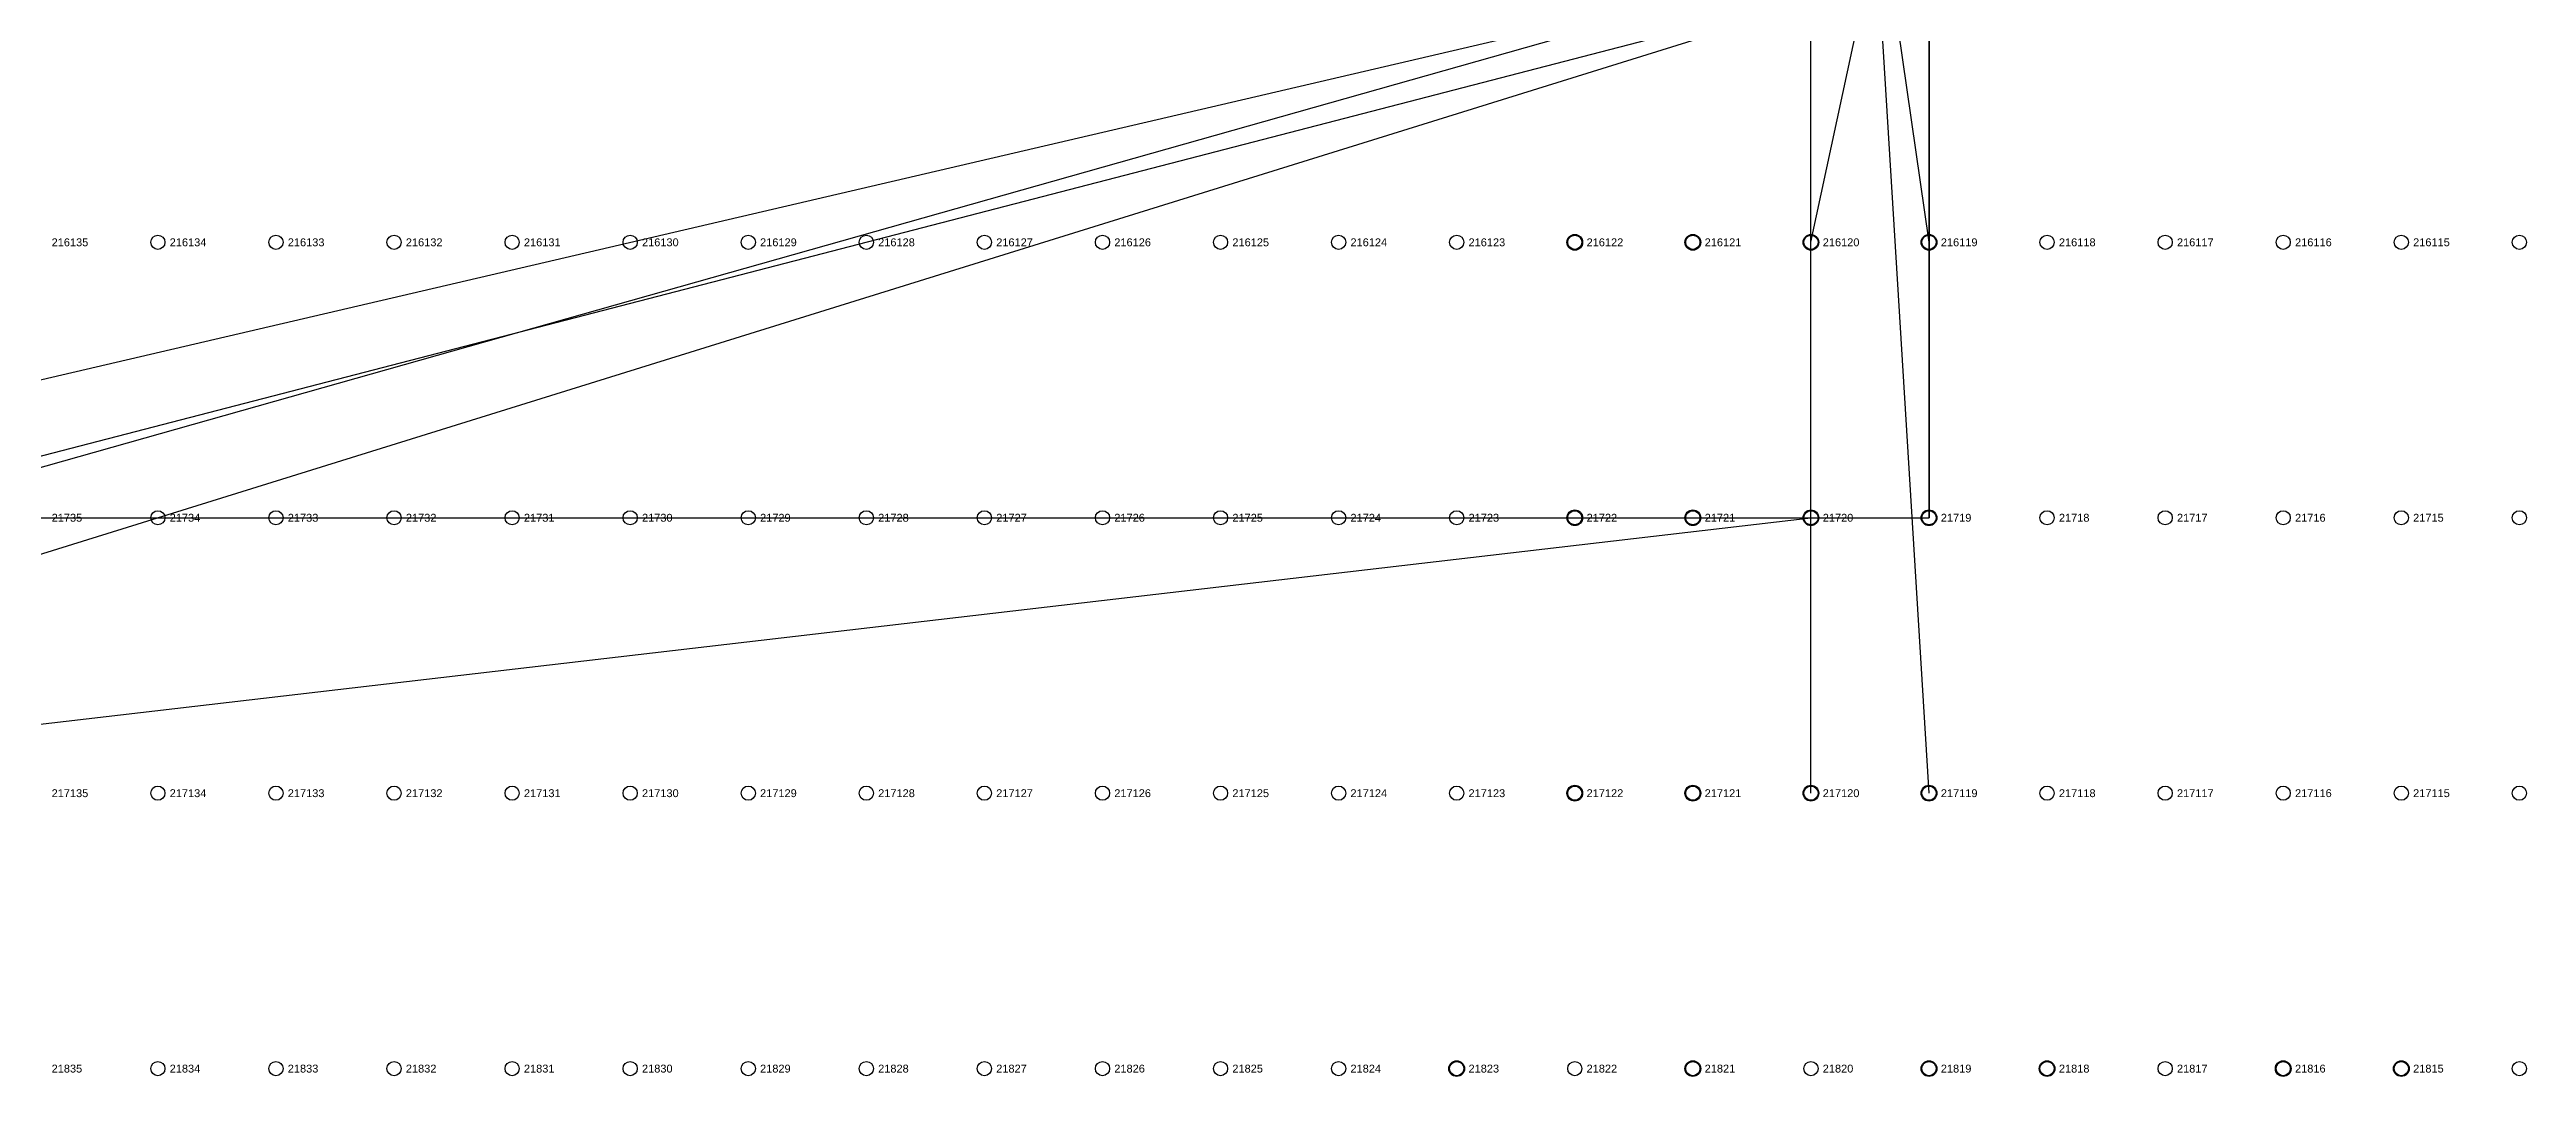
# Model space of a CAD drawing. Extents: x -5 to 376, y -217 to 241.
# Drawn here: x 214 to 293.9, y -94.9 to -61.8 of the extents above; entities that cross this region are included whole.
import ezdxf

# ---------------------------------------------------------------- set-up
doc = ezdxf.new("R2010")
doc.units = 0
for name, color, linetype in [('BOTTOM_WIRES_BLACK', 250, 'CONTINUOUS'), ('FIXTURE_INTERFACE_PIN', 4, 'CONTINUOUS'), ('TESTER_INTERFACE_PIN', 144, 'CONTINUOUS'), ('TESTER_INTERFACE_PIN_LABEL', 144, 'CONTINUOUS')]:
    doc.layers.add(name, color=color, linetype=linetype)
doc.styles.get("Standard").update_dxf_attribs({"font": 'arial.ttf'})

msp = doc.modelspace()

# ---------------------------------------------------------------- linework, layer by layer
at = {"layer": 'BOTTOM_WIRES_BLACK'}
for p, q in [((274.60194, -85.7885), (270.79194, -23.5585)), ((274.60194, -68.0085), (270.79194, -41.3385)), ((270.79194, -68.0085), (274.60194, -50.2285)), ((274.60194, -50.2285), (274.60194, -76.8985)), ((274.60194, -59.1185), (137.44194, -94.6785)), ((270.79194, -59.1185), (145.06194, -94.6785)), ((274.60194, -59.1185), (160.30194, -94.6785)), ((194.59194, -76.8985), (270.79194, -59.1185)), ((270.79194, -76.8985), (270.79194, -59.1185)), ((274.60194, -76.8985), (274.60194, -59.1185)), ((194.59194, -85.7885), (270.79194, -76.8985)), ((198.40194, -76.8985), (274.60194, -76.8985)), ((270.79194, -85.7885), (270.79194, -76.8985))]:
    msp.add_line(p, q, dxfattribs=at)
at = {"layer": 'FIXTURE_INTERFACE_PIN'}
for centre in [(263.17194, -68.0085), (266.98194, -68.0085), (270.79194, -68.0085), (274.60194, -68.0085), (263.17194, -76.8985), (266.98194, -76.8985), (270.79194, -76.8985), (274.60194, -76.8985), (263.17194, -85.7885), (266.98194, -85.7885), (270.79194, -85.7885), (274.60194, -85.7885), (259.36194, -94.6785), (266.98194, -94.6785), (274.60194, -94.6785), (278.41194, -94.6785), (286.03194, -94.6785), (289.84194, -94.6785)]:
    msp.add_circle(centre, 0.254, dxfattribs=at)
at = {"layer": 'TESTER_INTERFACE_PIN'}
for centre in [(217.45194, -68.0085), (221.26194, -68.0085), (225.07194, -68.0085), (228.88194, -68.0085), (232.69194, -68.0085), (236.50194, -68.0085), (240.31194, -68.0085), (244.12194, -68.0085), (247.93194, -68.0085), (251.74194, -68.0085), (255.55194, -68.0085), (259.36194, -68.0085), (263.17194, -68.0085), (266.98194, -68.0085), (270.79194, -68.0085), (274.60194, -68.0085), (278.41194, -68.0085), (282.22194, -68.0085), (286.03194, -68.0085), (289.84194, -68.0085), (293.65194, -68.0085), (217.45194, -76.8985), (221.26194, -76.8985), (225.07194, -76.8985), (228.88194, -76.8985), (232.69194, -76.8985), (236.50194, -76.8985), (240.31194, -76.8985), (244.12194, -76.8985), (247.93194, -76.8985), (251.74194, -76.8985), (255.55194, -76.8985), (259.36194, -76.8985), (263.17194, -76.8985), (266.98194, -76.8985), (270.79194, -76.8985), (274.60194, -76.8985), (278.41194, -76.8985), (282.22194, -76.8985), (286.03194, -76.8985), (289.84194, -76.8985), (293.65194, -76.8985), (217.45194, -85.7885), (221.26194, -85.7885), (225.07194, -85.7885), (228.88194, -85.7885), (232.69194, -85.7885), (236.50194, -85.7885), (240.31194, -85.7885), (244.12194, -85.7885), (247.93194, -85.7885), (251.74194, -85.7885), (255.55194, -85.7885), (259.36194, -85.7885), (263.17194, -85.7885), (266.98194, -85.7885), (270.79194, -85.7885), (274.60194, -85.7885), (278.41194, -85.7885), (282.22194, -85.7885), (286.03194, -85.7885), (289.84194, -85.7885), (293.65194, -85.7885), (217.45194, -94.6785), (221.26194, -94.6785), (225.07194, -94.6785), (228.88194, -94.6785), (232.69194, -94.6785), (236.50194, -94.6785), (240.31194, -94.6785), (244.12194, -94.6785), (247.93194, -94.6785), (251.74194, -94.6785), (255.55194, -94.6785), (259.36194, -94.6785), (263.17194, -94.6785), (266.98194, -94.6785), (270.79194, -94.6785), (274.60194, -94.6785), (278.41194, -94.6785), (282.22194, -94.6785), (286.03194, -94.6785), (289.84194, -94.6785), (293.65194, -94.6785)]:
    msp.add_circle(centre, 0.2286, dxfattribs=at)

# ---------------------------------------------------------------- texts
at = {"layer": 'TESTER_INTERFACE_PIN_LABEL'}
for s, p in [('216135', (214.02294, -68.1355)), ('216134', (217.83294, -68.1355)), ('216133', (221.64294, -68.1355)), ('216132', (225.45294, -68.1355)), ('216131', (229.26294, -68.1355)), ('216130', (233.07294, -68.1355)), ('216129', (236.88294, -68.1355)), ('216128', (240.69294, -68.1355)), ('216127', (244.50294, -68.1355)), ('216126', (248.31294, -68.1355)), ('216125', (252.12294, -68.1355)), ('216124', (255.93294, -68.1355)), ('216123', (259.74294, -68.1355)), ('216122', (263.55294, -68.1355)), ('216121', (267.36294, -68.1355)), ('216120', (271.17294, -68.1355)), ('216119', (274.98294, -68.1355)), ('216118', (278.79294, -68.1355)), ('216117', (282.60294, -68.1355)), ('216116', (286.41294, -68.1355)), ('216115', (290.22294, -68.1355)), ('21735', (214.02294, -77.0255)), ('21734', (217.83294, -77.0255)), ('21733', (221.64294, -77.0255)), ('21732', (225.45294, -77.0255)), ('21731', (229.26294, -77.0255)), ('21730', (233.07294, -77.0255)), ('21729', (236.88294, -77.0255)), ('21728', (240.69294, -77.0255)), ('21727', (244.50294, -77.0255)), ('21726', (248.31294, -77.0255)), ('21725', (252.12294, -77.0255)), ('21724', (255.93294, -77.0255)), ('21723', (259.74294, -77.0255)), ('21722', (263.55294, -77.0255)), ('21721', (267.36294, -77.0255)), ('21720', (271.17294, -77.0255)), ('21719', (274.98294, -77.0255)), ('21718', (278.79294, -77.0255)), ('21717', (282.60294, -77.0255)), ('21716', (286.41294, -77.0255)), ('21715', (290.22294, -77.0255)), ('217135', (214.02294, -85.9155)), ('217134', (217.83294, -85.9155)), ('217133', (221.64294, -85.9155)), ('217132', (225.45294, -85.9155)), ('217131', (229.26294, -85.9155)), ('217130', (233.07294, -85.9155)), ('217129', (236.88294, -85.9155)), ('217128', (240.69294, -85.9155)), ('217127', (244.50294, -85.9155)), ('217126', (248.31294, -85.9155)), ('217125', (252.12294, -85.9155)), ('217124', (255.93294, -85.9155)), ('217123', (259.74294, -85.9155)), ('217122', (263.55294, -85.9155)), ('217121', (267.36294, -85.9155)), ('217120', (271.17294, -85.9155)), ('217119', (274.98294, -85.9155)), ('217118', (278.79294, -85.9155)), ('217117', (282.60294, -85.9155)), ('217116', (286.41294, -85.9155)), ('217115', (290.22294, -85.9155)), ('21835', (214.02294, -94.8055)), ('21834', (217.83294, -94.8055)), ('21833', (221.64294, -94.8055)), ('21832', (225.45294, -94.8055)), ('21831', (229.26294, -94.8055)), ('21830', (233.07294, -94.8055)), ('21829', (236.88294, -94.8055)), ('21828', (240.69294, -94.8055)), ('21827', (244.50294, -94.8055)), ('21826', (248.31294, -94.8055)), ('21825', (252.12294, -94.8055)), ('21824', (255.93294, -94.8055)), ('21823', (259.74294, -94.8055)), ('21822', (263.55294, -94.8055)), ('21821', (267.36294, -94.8055)), ('21820', (271.17294, -94.8055)), ('21819', (274.98294, -94.8055)), ('21818', (278.79294, -94.8055)), ('21817', (282.60294, -94.8055)), ('21816', (286.41294, -94.8055)), ('21815', (290.22294, -94.8055))]:
    msp.add_text(s, height=0.254, dxfattribs=at).set_placement(p)

doc.saveas('drawing.dxf')
